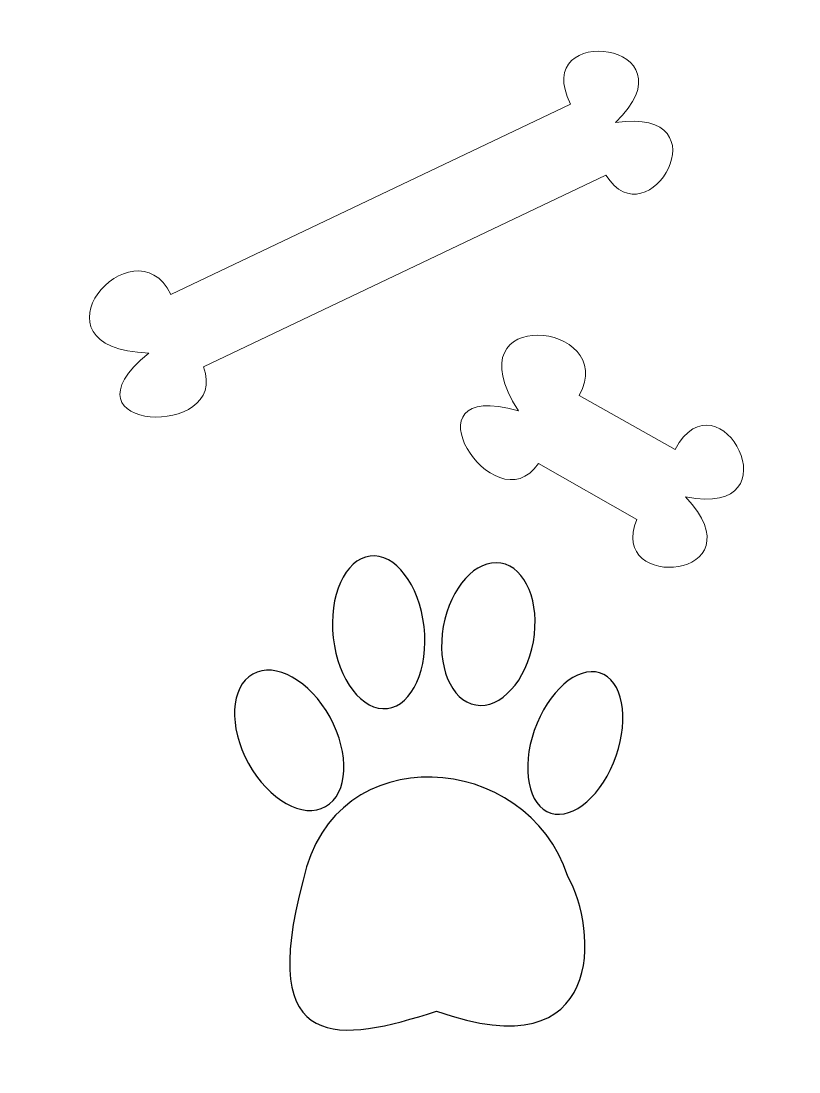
# Model space of a CAD drawing. Header units: centimetres. Extents: x -9.2 to 7.9, y -9.9 to 13.2.
import ezdxf

# ---------------------------------------------------------------- set-up
doc = ezdxf.new("R2010")
doc.units = ezdxf.units.CM
doc.header["$MEASUREMENT"] = 0
doc.layers.add('Layer 1', color=7, linetype='Continuous')

msp = doc.modelspace()

# ---------------------------------------------------------------- linework, layer by layer
at = {"layer": 'Layer 1', "lineweight": 13}
for points in [[(-6.41463, 5.93166), (-9.22468, 6.03606), (-6.75066, 8.88211), (-5.92504, 7.22528), (-5.92504, 7.22528), (-5.92504, 7.22528), (2.87207, 11.41695), (2.87207, 11.41695), (2.87207, 11.41695), (1.94641, 13.24432), (5.68787, 12.77658), (3.8606, 11.01097), (3.8606, 11.01097), (6.32038, 11.35443), (4.57667, 8.36092), (3.65026, 9.8492), (3.65026, 9.8492), (3.65026, 9.8492), (-5.20891, 5.62823), (-5.20891, 5.62823), (-5.20891, 5.62823), (-4.60753, 4.02074), (-8.53425, 4.20577), (-6.41463, 5.93165), (-6.41463, 5.93165), (-6.41463, 5.93165), (-6.41463, 5.93166), (-6.41463, 5.93166)], [(1.72307, 4.66071), (0.19751, 7.0229), (3.94778, 6.62762), (3.06366, 5.00126), (3.06366, 5.00126), (3.06366, 5.00126), (5.16991, 3.80658), (5.16991, 3.80658), (5.16991, 3.80658), (6.13639, 5.61269), (7.89828, 2.27906), (5.40404, 2.7639), (5.40404, 2.7639), (7.09572, 0.94547), (3.64334, 0.65784), (4.33158, 2.27016), (4.33158, 2.27016), (4.33158, 2.27016), (2.16574, 3.49888), (2.16574, 3.49888), (2.16574, 3.49888), (1.19349, 2.08453), (-0.90625, 5.40786), (1.72306, 4.66072), (1.72306, 4.66072), (1.72306, 4.66072), (1.72307, 4.66071), (1.72307, 4.66071)]]:
    msp.add_open_spline(points, degree=3, knots=[0, 0, 0, 0, 0.125, 0.125, 0.125, 0.125, 0.25, 0.25, 0.25, 0.25, 0.375, 0.375, 0.375, 0.375, 0.5, 0.5, 0.5, 0.5, 0.625, 0.625, 0.625, 0.625, 0.75, 0.75, 0.75, 0.75, 1, 1, 1, 1], dxfattribs=at)
at = {"layer": 'Layer 1'}
for points, knots in [([(-0.35319, -0.09149), (-0.24767, -1.01796), (-0.60952, -1.82492), (-1.16139, -1.89389), (-1.16139, -1.89389), (-1.71326, -1.96286), (-2.24618, -1.26773), (-2.35169, -0.34126), (-2.35169, -0.34126), (-2.45721, 0.58521), (-2.09536, 1.39217), (-1.54349, 1.46114), (-1.54349, 1.46114), (-0.99162, 1.53011), (-0.4587, 0.83498), (-0.35319, -0.09149)], [0, 0, 0, 0, 0.2, 0.2, 0.2, 0.2, 0.4, 0.4, 0.4, 0.4, 0.6, 0.6, 0.6, 0.6, 1, 1, 1, 1]), ([(2.052, -0.42484), (1.89975, -1.28711), (1.3327, -1.91039), (0.78546, -1.81698), (0.78546, -1.81698), (0.23822, -1.72357), (-0.08198, -0.94884), (0.07027, -0.08657), (0.07027, -0.08657), (0.22252, 0.7757), (0.78957, 1.39898), (1.33681, 1.30557), (1.33681, 1.30557), (1.88405, 1.21216), (2.20425, 0.43743), (2.052, -0.42484)], [0, 0, 0, 0, 0.2, 0.2, 0.2, 0.2, 0.4, 0.4, 0.4, 0.4, 0.6, 0.6, 0.6, 0.6, 1, 1, 1, 1]), ([(-2.42342, -2.08801), (-1.98062, -2.89401), (-2.02387, -3.77446), (-2.52003, -4.05454), (-2.52003, -4.05454), (-3.01619, -4.33463), (-3.77738, -3.90829), (-4.22018, -3.10229), (-4.22018, -3.10229), (-4.66298, -2.29629), (-4.61973, -1.41584), (-4.12357, -1.13576), (-4.12357, -1.13576), (-3.62741, -0.85567), (-2.86622, -1.28201), (-2.42342, -2.08801)], [0, 0, 0, 0, 0.2, 0.2, 0.2, 0.2, 0.4, 0.4, 0.4, 0.4, 0.6, 0.6, 0.6, 0.6, 1, 1, 1, 1]), ([(3.81776, -3.08977), (3.47283, -3.92209), (2.81597, -4.40208), (2.35061, -4.16186), (2.35061, -4.16186), (1.88526, -3.92164), (1.78763, -3.05218), (2.13256, -2.21987), (2.13256, -2.21987), (2.47749, -1.38755), (3.13435, -0.90756), (3.59971, -1.14778), (3.59971, -1.14778), (4.06506, -1.388), (4.16269, -2.25746), (3.81776, -3.08978), (3.81776, -3.08978), (3.81776, -3.08978), (3.81776, -3.08977), (3.81776, -3.08977)], [0, 0, 0, 0, 0.16666667, 0.16666667, 0.16666667, 0.16666667, 0.33333333, 0.33333333, 0.33333333, 0.33333333, 0.5, 0.5, 0.5, 0.5, 0.66666667, 0.66666667, 0.66666667, 0.66666667, 1, 1, 1, 1]), ([(-0.07734, -8.55906), (-2.20012, -9.24759), (-4.04929, -9.5409), (-3.0173, -5.67255), (-3.0173, -5.67255), (-2.33344, -2.49206), (1.92575, -2.8283), (2.80918, -5.59237), (2.80918, -5.59237), (3.47323, -6.74191), (3.66415, -9.89897), (-0.07733, -8.55906), (-0.07733, -8.55906), (-0.07733, -8.55906), (-0.07734, -8.55906), (-0.07734, -8.55906)], [0, 0, 0, 0, 0.2, 0.2, 0.2, 0.2, 0.4, 0.4, 0.4, 0.4, 0.6, 0.6, 0.6, 0.6, 1, 1, 1, 1])]:
    msp.add_open_spline(points, degree=3, knots=knots, dxfattribs=at)

doc.saveas('drawing.dxf')
